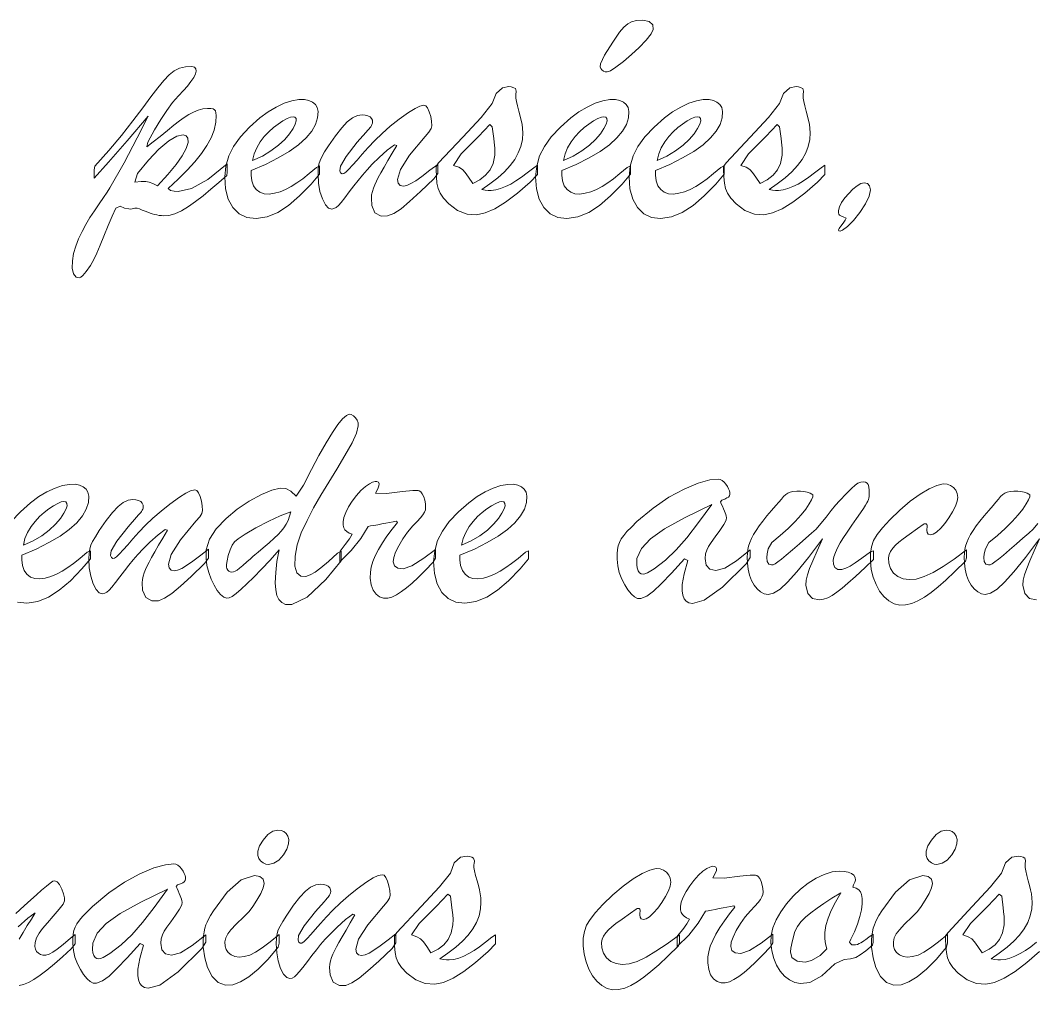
# Model space of a CAD drawing. Header units: inches. Extents: x 3 to 112, y 4 to 120.
# Drawn here: x 71.92 to 91.36, y 64.07 to 82.65 of the extents above; entities that cross this region are included whole.
import ezdxf

# ---------------------------------------------------------------- set-up
doc = ezdxf.new("R2010")
doc.units = ezdxf.units.IN
doc.header["$MEASUREMENT"] = 0
doc.layers.add('Calque 1', color=7, linetype='Continuous')

msp = doc.modelspace()

# ---------------------------------------------------------------- linework, layer by layer
at = {"layer": 'Calque 1', "lineweight": 0}
for points in [[(83.168, 81.659), (83.132, 81.664), (83.099, 81.677), (83.069, 81.7), (83.046, 81.726), (83.035, 81.754), (83.041, 81.815), (83.117, 81.979), (83.275, 82.233), (83.407, 82.421), (83.491, 82.519), (83.564, 82.583), (83.638, 82.621), (83.732, 82.644), (83.849, 82.65), (83.973, 82.625), (84.041, 82.561), (84.051, 82.474), (84.009, 82.387), (83.917, 82.27), (83.781, 82.129), (83.634, 81.992), (83.481, 81.862), (83.335, 81.75), (83.23, 81.682)], [(73.334, 79.625), (73.334, 79.681), (73.334, 79.783), (73.347, 79.85), (73.617, 80.152), (73.861, 80.442), (74.078, 80.719), (74.267, 80.969), (74.426, 81.181), (74.557, 81.355), (74.671, 81.495), (74.775, 81.603), (74.87, 81.679), (74.972, 81.73), (75.09, 81.758), (75.207, 81.764), (75.259, 81.751), (75.287, 81.72), (75.292, 81.674), (75.278, 81.62), (75.244, 81.553), (75.191, 81.473), (75.127, 81.388), (75.051, 81.302), (74.955, 81.204), (74.841, 81.072), (74.728, 80.922), (74.616, 80.75), (74.496, 80.549), (74.366, 80.315), (74.347, 80.222), (74.468, 80.318), (74.601, 80.424), (74.74, 80.537), (74.865, 80.637), (74.972, 80.719), (75.064, 80.785), (75.154, 80.841), (75.243, 80.888), (75.332, 80.925), (75.42, 80.949), (75.51, 80.96), (75.574, 80.959), (75.616, 80.951), (75.643, 80.936), (75.66, 80.912), (75.67, 80.876), (75.674, 80.827), (75.667, 80.696), (75.635, 80.545), (75.577, 80.396), (75.495, 80.247), (75.391, 80.095), (75.265, 79.938), (75.117, 79.776), (74.947, 79.605), (74.754, 79.423), (74.8, 79.385), (74.873, 79.372), (74.948, 79.367), (75.2, 79.422), (75.515, 79.599), (75.884, 79.898), (75.884, 79.84), (75.884, 79.735), (75.877, 79.675), (75.724, 79.54), (75.573, 79.41), (75.425, 79.286), (75.281, 79.174), (75.143, 79.078), (75.011, 78.999), (74.885, 78.942), (74.766, 78.91), (74.667, 78.902), (74.625, 78.904), (74.582, 78.909), (74.537, 78.917), (74.493, 78.927), (74.451, 78.939), (74.412, 78.952), (74.367, 78.968), (74.315, 78.988), (74.256, 79.011), (74.203, 79.032), (74.16, 79.047), (74.114, 79.049), (74.066, 79.037), (74.038, 79.031), (73.999, 79.032), (73.92, 79.05), (73.833, 79.087), (73.751, 79.05), (73.68, 78.894), (73.604, 78.713), (73.525, 78.514), (73.454, 78.337), (73.391, 78.188), (73.333, 78.064), (73.265, 77.946), (73.184, 77.831), (73.121, 77.76), (73.082, 77.728), (73.053, 77.714), (72.994, 77.725), (72.941, 77.786), (72.918, 77.899), (72.921, 78.038), (72.943, 78.177), (72.984, 78.319), (73.039, 78.463), (73.104, 78.602), (73.176, 78.736), (73.256, 78.866), (73.341, 78.998), (73.431, 79.13), (73.518, 79.255), (73.586, 79.357), (73.636, 79.435), (73.911, 79.919), (74.164, 80.394), (74.369, 80.813), (73.968, 80.338), (73.612, 79.927)], [(79.891, 79.793), (79.891, 79.813), (79.891, 79.848), (79.939, 79.915), (80.404, 80.408), (80.754, 80.786), (80.965, 81.053), (81.041, 81.247), (81.16, 81.354), (81.286, 81.377), (81.331, 81.371), (81.378, 81.355), (81.41, 81.339), (81.418, 81.316), (81.426, 81.29), (81.424, 81.272), (81.418, 81.241), (81.416, 81.202), (81.417, 81.158), (81.428, 81.094), (81.449, 81.008), (81.477, 80.906), (81.502, 80.813), (81.522, 80.731), (81.537, 80.657), (81.546, 80.577), (81.55, 80.49), (81.543, 80.364), (81.515, 80.233), (81.466, 80.106), (81.396, 79.982), (81.307, 79.863), (81.199, 79.746), (81.07, 79.631), (80.917, 79.514), (80.765, 79.405), (80.833, 79.395), (80.89, 79.389), (80.945, 79.388), (81.032, 79.398), (81.125, 79.422), (81.222, 79.461), (81.321, 79.511), (81.421, 79.571), (81.524, 79.641), (81.636, 79.725), (81.76, 79.823), (81.833, 79.87), (81.833, 79.782), (81.833, 79.695), (81.691, 79.548), (81.447, 79.334), (81.222, 79.164), (81.017, 79.038), (80.831, 78.957), (80.665, 78.921), (80.485, 78.935), (80.303, 79.004), (80.131, 79.131), (80.03, 79.24), (79.966, 79.335), (79.928, 79.427), (79.907, 79.527), (79.895, 79.649)], [(85.398, 79.793), (85.398, 79.813), (85.398, 79.848), (85.446, 79.915), (85.911, 80.408), (86.261, 80.786), (86.472, 81.053), (86.548, 81.247), (86.667, 81.354), (86.793, 81.377), (86.838, 81.371), (86.885, 81.355), (86.917, 81.339), (86.925, 81.316), (86.933, 81.29), (86.931, 81.272), (86.925, 81.241), (86.923, 81.202), (86.924, 81.158), (86.935, 81.094), (86.956, 81.008), (86.984, 80.906), (87.009, 80.813), (87.029, 80.731), (87.044, 80.657), (87.053, 80.577), (87.057, 80.49), (87.05, 80.364), (87.022, 80.233), (86.973, 80.106), (86.903, 79.982), (86.814, 79.863), (86.706, 79.746), (86.577, 79.631), (86.424, 79.514), (86.272, 79.405), (86.34, 79.395), (86.397, 79.389), (86.452, 79.388), (86.539, 79.398), (86.632, 79.422), (86.729, 79.461), (86.828, 79.511), (86.928, 79.571), (87.031, 79.641), (87.143, 79.725), (87.267, 79.823), (87.339, 79.87), (87.339, 79.782), (87.339, 79.695), (87.198, 79.548), (86.954, 79.334), (86.729, 79.164), (86.524, 79.038), (86.338, 78.957), (86.172, 78.921), (85.992, 78.935), (85.81, 79.004), (85.638, 79.131), (85.537, 79.24), (85.473, 79.335), (85.435, 79.427), (85.414, 79.527), (85.402, 79.649)], [(76.344, 79.769), (76.344, 79.748), (76.344, 79.711), (76.344, 79.682), (76.356, 79.571), (76.389, 79.478), (76.443, 79.405), (76.512, 79.353), (76.594, 79.324), (76.689, 79.319), (76.793, 79.333), (76.899, 79.362), (77.007, 79.408), (77.115, 79.465), (77.223, 79.533), (77.333, 79.612), (77.457, 79.71), (77.597, 79.825), (77.658, 79.857), (77.658, 79.771), (77.658, 79.699), (77.497, 79.508), (77.275, 79.281), (77.063, 79.099), (76.857, 78.965), (76.65, 78.882), (76.44, 78.851), (76.264, 78.87), (76.116, 78.939), (75.995, 79.058), (75.906, 79.219), (75.854, 79.416), (75.84, 79.646), (75.861, 79.855), (75.917, 80.05), (76.008, 80.232), (76.14, 80.414), (76.317, 80.602), (76.514, 80.778), (76.671, 80.894), (76.827, 80.987), (76.981, 81.058), (77.126, 81.105), (77.259, 81.128), (77.369, 81.129), (77.452, 81.114), (77.522, 81.083), (77.576, 81.037), (77.611, 80.976), (77.627, 80.899), (77.62, 80.782), (77.58, 80.652), (77.506, 80.522), (77.398, 80.393), (77.255, 80.265), (77.076, 80.137), (76.864, 80.011), (76.62, 79.888)], [(82.301, 79.769), (82.301, 79.748), (82.301, 79.711), (82.301, 79.682), (82.313, 79.571), (82.346, 79.478), (82.4, 79.405), (82.469, 79.353), (82.551, 79.324), (82.646, 79.319), (82.75, 79.333), (82.856, 79.362), (82.964, 79.408), (83.072, 79.465), (83.18, 79.533), (83.29, 79.612), (83.414, 79.71), (83.554, 79.825), (83.615, 79.857), (83.615, 79.771), (83.615, 79.699), (83.454, 79.508), (83.232, 79.281), (83.02, 79.099), (82.814, 78.965), (82.607, 78.882), (82.397, 78.851), (82.221, 78.87), (82.073, 78.939), (81.953, 79.058), (81.864, 79.219), (81.812, 79.416), (81.797, 79.646), (81.818, 79.855), (81.874, 80.05), (81.965, 80.232), (82.097, 80.414), (82.274, 80.602), (82.471, 80.778), (82.628, 80.894), (82.784, 80.987), (82.938, 81.058), (83.083, 81.105), (83.217, 81.128), (83.326, 81.129), (83.409, 81.114), (83.479, 81.083), (83.533, 81.037), (83.569, 80.976), (83.584, 80.899), (83.577, 80.782), (83.537, 80.652), (83.463, 80.522), (83.355, 80.393), (83.212, 80.265), (83.033, 80.137), (82.821, 80.011), (82.577, 79.888)], [(84.095, 79.769), (84.095, 79.748), (84.095, 79.711), (84.095, 79.682), (84.108, 79.571), (84.141, 79.478), (84.195, 79.405), (84.264, 79.353), (84.346, 79.324), (84.441, 79.319), (84.544, 79.333), (84.65, 79.362), (84.759, 79.408), (84.867, 79.465), (84.975, 79.533), (85.085, 79.612), (85.209, 79.71), (85.349, 79.825), (85.41, 79.857), (85.41, 79.771), (85.41, 79.699), (85.249, 79.508), (85.027, 79.281), (84.815, 79.099), (84.609, 78.965), (84.401, 78.882), (84.191, 78.851), (84.015, 78.87), (83.868, 78.939), (83.747, 79.058), (83.658, 79.219), (83.606, 79.416), (83.591, 79.646), (83.612, 79.855), (83.668, 80.05), (83.759, 80.232), (83.892, 80.414), (84.068, 80.602), (84.266, 80.778), (84.422, 80.894), (84.578, 80.987), (84.733, 81.058), (84.878, 81.105), (85.011, 81.128), (85.121, 81.129), (85.204, 81.114), (85.273, 81.083), (85.328, 81.037), (85.363, 80.976), (85.379, 80.899), (85.372, 80.782), (85.331, 80.652), (85.258, 80.522), (85.15, 80.393), (85.006, 80.265), (84.828, 80.137), (84.615, 80.011), (84.371, 79.888)], [(79.681, 80.42), (79.383, 80.062), (79.207, 79.786), (79.153, 79.596), (79.166, 79.525), (79.204, 79.484), (79.264, 79.472), (79.33, 79.485), (79.409, 79.518), (79.5, 79.573), (79.618, 79.657), (79.773, 79.774), (79.921, 79.886), (79.921, 79.813), (79.921, 79.714), (79.846, 79.609), (79.592, 79.365), (79.383, 79.175), (79.219, 79.038), (79.08, 78.947), (78.96, 78.898), (78.837, 78.895), (78.719, 78.959), (78.658, 79.099), (78.649, 79.241), (78.655, 79.306), (78.669, 79.369), (78.689, 79.433), (78.714, 79.498), (78.745, 79.564), (78.781, 79.635), (78.83, 79.724), (78.892, 79.833), (78.965, 79.96), (79.047, 80.1), (79.136, 80.251), (79.093, 80.264), (78.955, 80.16), (78.796, 80.017), (78.666, 79.89), (78.566, 79.784), (78.478, 79.682), (78.397, 79.581), (78.313, 79.473), (78.225, 79.358), (78.139, 79.245), (78.07, 79.158), (78.017, 79.099), (77.975, 79.062), (77.933, 79.039), (77.891, 79.031), (77.829, 79.049), (77.769, 79.114), (77.712, 79.225), (77.665, 79.368), (77.637, 79.526), (77.628, 79.7), (77.632, 79.804), (77.645, 79.891), (77.667, 79.961), (77.702, 80.034), (77.753, 80.125), (77.829, 80.244), (77.961, 80.437), (78.081, 80.59), (78.187, 80.704), (78.287, 80.782), (78.385, 80.827), (78.473, 80.837), (78.532, 80.832), (78.582, 80.819), (78.624, 80.798), (78.653, 80.769), (78.669, 80.732), (78.672, 80.696), (78.669, 80.675), (78.661, 80.653), (78.65, 80.631), (78.637, 80.61), (78.623, 80.59), (78.606, 80.57), (78.581, 80.541), (78.544, 80.5), (78.379, 80.315), (78.164, 80.041), (78.057, 79.853), (78.047, 79.765), (78.061, 79.726), (78.087, 79.708), (78.119, 79.71), (78.16, 79.739), (78.217, 79.794), (78.289, 79.874), (78.375, 79.971), (78.475, 80.085), (78.588, 80.212), (78.715, 80.344), (78.857, 80.48), (79.012, 80.617), (79.181, 80.751), (79.364, 80.882), (79.486, 80.961), (79.578, 81.003), (79.657, 81.02), (79.696, 81.009), (79.728, 80.969), (79.76, 80.897), (79.787, 80.808), (79.804, 80.717), (79.81, 80.626), (79.797, 80.572), (79.753, 80.504)], [(76.374, 79.964), (76.56, 80.047), (76.725, 80.144), (76.87, 80.253), (76.99, 80.364), (77.083, 80.471), (77.15, 80.573), (77.192, 80.656), (77.21, 80.72), (77.206, 80.765), (77.185, 80.792), (77.148, 80.801), (77.1, 80.792), (77.034, 80.765), (76.95, 80.719), (76.861, 80.661), (76.771, 80.591), (76.682, 80.51), (76.598, 80.419), (76.521, 80.318), (76.454, 80.207), (76.405, 80.089)], [(82.331, 79.964), (82.517, 80.047), (82.682, 80.144), (82.827, 80.253), (82.947, 80.364), (83.04, 80.471), (83.107, 80.573), (83.149, 80.656), (83.167, 80.72), (83.163, 80.765), (83.142, 80.792), (83.105, 80.801), (83.057, 80.792), (82.991, 80.765), (82.907, 80.719), (82.818, 80.661), (82.729, 80.591), (82.639, 80.51), (82.555, 80.419), (82.478, 80.318), (82.411, 80.207), (82.362, 80.089)], [(84.125, 79.964), (84.311, 80.047), (84.477, 80.144), (84.622, 80.253), (84.741, 80.364), (84.835, 80.471), (84.901, 80.573), (84.944, 80.656), (84.962, 80.72), (84.958, 80.765), (84.937, 80.792), (84.9, 80.801), (84.851, 80.792), (84.785, 80.765), (84.702, 80.719), (84.613, 80.661), (84.523, 80.591), (84.434, 80.51), (84.35, 80.419), (84.273, 80.318), (84.206, 80.207), (84.156, 80.089)], [(81.01, 80.252), (80.994, 80.384), (80.966, 80.61), (80.919, 80.649), (80.7, 80.419), (80.369, 80.087), (80.223, 79.868), (80.323, 79.832), (80.394, 79.79), (80.447, 79.733), (80.513, 79.644), (80.593, 79.523), (80.729, 79.592), (80.84, 79.678), (80.926, 79.78), (80.984, 79.907), (81.013, 80.062), (81.016, 80.161), (81.016, 80.181), (81.015, 80.2), (81.014, 80.217), (81.012, 80.235)], [(86.517, 80.252), (86.501, 80.384), (86.473, 80.61), (86.426, 80.649), (86.207, 80.419), (85.875, 80.087), (85.73, 79.868), (85.83, 79.832), (85.901, 79.79), (85.954, 79.733), (86.02, 79.644), (86.1, 79.523), (86.236, 79.592), (86.347, 79.678), (86.433, 79.78), (86.491, 79.907), (86.52, 80.062), (86.523, 80.161), (86.523, 80.181), (86.522, 80.2), (86.521, 80.217), (86.519, 80.235)], [(74.552, 79.478), (74.75, 79.695), (74.908, 79.887), (75.024, 80.054), (75.1, 80.194), (75.137, 80.306), (75.135, 80.387), (75.103, 80.436), (75.041, 80.456), (74.922, 80.431), (74.767, 80.34), (74.579, 80.182), (74.376, 79.969), (74.168, 79.71), (74.114, 79.548), (74.241, 79.557), (74.327, 79.558), (74.388, 79.549), (74.462, 79.522)], [(87.751, 78.857), (87.691, 78.88), (87.649, 78.898), (87.623, 78.913), (87.607, 78.932), (87.599, 78.961), (87.599, 79.005), (87.619, 79.073), (87.662, 79.155), (87.726, 79.246), (87.799, 79.332), (87.879, 79.41), (87.961, 79.476), (88.032, 79.518), (88.093, 79.534), (88.157, 79.523), (88.199, 79.478), (88.213, 79.4), (88.19, 79.279), (88.122, 79.134), (88.01, 78.964), (87.888, 78.811), (87.774, 78.697), (87.681, 78.629), (87.631, 78.607), (87.607, 78.612), (87.604, 78.633), (87.608, 78.647), (87.616, 78.661), (87.629, 78.677), (87.649, 78.702), (87.675, 78.737), (87.704, 78.778), (87.73, 78.818)], [(76.881, 72.496), (76.707, 72.301), (76.546, 72.127), (76.398, 71.975), (76.266, 71.845), (76.152, 71.741), (76.056, 71.661), (75.979, 71.606), (75.922, 71.575), (75.878, 71.569), (75.822, 71.59), (75.761, 71.641), (75.695, 71.72), (75.634, 71.819), (75.579, 71.935), (75.532, 72.065), (75.499, 72.199), (75.482, 72.335), (75.486, 72.5), (75.548, 72.7), (75.676, 72.901), (75.864, 73.1), (76.075, 73.278), (76.305, 73.433), (76.542, 73.56), (76.742, 73.643), (76.9, 73.681), (77.011, 73.674), (77.109, 73.624), (77.207, 73.529), (77.347, 73.736), (77.499, 74.035), (77.645, 74.308), (77.783, 74.55), (77.904, 74.748), (78.01, 74.9), (78.099, 75.009), (78.17, 75.074), (78.221, 75.097), (78.265, 75.09), (78.306, 75.068), (78.345, 75.031), (78.376, 74.985), (78.394, 74.935), (78.399, 74.875), (78.366, 74.737), (78.281, 74.546), (78.142, 74.304), (77.987, 74.047), (77.834, 73.795), (77.682, 73.548), (77.542, 73.304), (77.416, 73.062), (77.306, 72.823), (77.228, 72.594), (77.187, 72.378), (77.184, 72.185), (77.221, 72.058), (77.299, 71.994), (77.391, 71.989), (77.475, 72.016), (77.572, 72.071), (77.684, 72.155), (77.826, 72.275), (78, 72.433), (78.072, 72.475), (78.072, 72.373), (78.072, 72.289), (77.778, 71.928), (77.418, 71.591), (77.128, 71.45), (77.003, 71.453), (76.931, 71.485), (76.877, 71.543), (76.84, 71.625), (76.817, 71.732), (76.809, 71.864), (76.816, 72.061), (76.84, 72.273)], [(78.042, 72.27), (78.042, 72.323), (78.042, 72.418), (78.049, 72.473), (78.149, 72.597), (78.231, 72.707), (78.28, 72.795), (78.223, 72.82), (78.177, 72.848), (78.144, 72.88), (78.121, 72.92), (78.108, 72.971), (78.106, 73.036), (78.121, 73.119), (78.158, 73.216), (78.214, 73.325), (78.283, 73.433), (78.362, 73.537), (78.45, 73.634), (78.535, 73.712), (78.614, 73.766), (78.669, 73.792), (78.697, 73.801), (78.725, 73.806), (78.757, 73.805), (78.784, 73.792), (78.797, 73.766), (78.795, 73.727), (78.773, 73.667), (78.729, 73.583), (78.941, 73.578), (79.245, 73.619), (79.443, 73.638), (79.512, 73.638), (79.545, 73.635), (79.568, 73.629), (79.597, 73.609), (79.626, 73.57), (79.652, 73.515), (79.672, 73.448), (79.685, 73.38), (79.69, 73.313), (79.685, 73.266), (79.668, 73.219), (79.638, 73.171), (79.592, 73.114), (79.529, 73.042), (79.446, 72.955), (79.344, 72.836), (79.253, 72.709), (79.174, 72.575), (79.114, 72.451), (79.079, 72.349), (79.069, 72.268), (79.093, 72.191), (79.157, 72.147), (79.262, 72.136), (79.428, 72.192), (79.655, 72.335), (79.879, 72.505), (79.879, 72.433), (79.879, 72.337), (79.833, 72.259), (79.679, 72.101), (79.546, 71.969), (79.431, 71.862), (79.326, 71.772), (79.226, 71.696), (79.131, 71.635), (79.043, 71.593), (78.963, 71.571), (78.884, 71.571), (78.807, 71.596), (78.74, 71.649), (78.685, 71.727), (78.647, 71.83), (78.629, 71.957), (78.63, 72.07), (78.646, 72.167), (78.678, 72.272), (78.725, 72.385), (78.786, 72.505), (78.861, 72.631), (78.949, 72.763), (79.045, 72.894), (79.148, 73.025), (79.129, 73.047), (79.066, 73.035), (78.997, 73.022), (78.925, 73.008), (78.85, 72.994), (78.772, 72.98), (78.697, 72.967), (78.635, 72.956), (78.585, 72.946), (78.446, 72.715), (78.264, 72.485)], [(80.347, 72.393), (80.347, 72.373), (80.347, 72.336), (80.347, 72.306), (80.36, 72.195), (80.393, 72.103), (80.446, 72.029), (80.515, 71.977), (80.597, 71.949), (80.693, 71.944), (80.796, 71.957), (80.902, 71.987), (81.01, 72.032), (81.119, 72.089), (81.226, 72.157), (81.336, 72.237), (81.46, 72.334), (81.601, 72.45), (81.661, 72.481), (81.661, 72.396), (81.661, 72.324), (81.5, 72.133), (81.278, 71.905), (81.066, 71.724), (80.861, 71.589), (80.653, 71.506), (80.443, 71.475), (80.267, 71.495), (80.12, 71.564), (79.999, 71.682), (79.91, 71.843), (79.858, 72.041), (79.843, 72.271), (79.864, 72.48), (79.92, 72.675), (80.011, 72.857), (80.143, 73.038), (80.32, 73.227), (80.517, 73.402), (80.674, 73.518), (80.83, 73.612), (80.984, 73.682), (81.129, 73.729), (81.263, 73.753), (81.372, 73.754), (81.456, 73.739), (81.525, 73.708), (81.58, 73.662), (81.615, 73.601), (81.631, 73.524), (81.623, 73.407), (81.583, 73.277), (81.509, 73.147), (81.401, 73.018), (81.258, 72.89), (81.08, 72.762), (80.867, 72.636), (80.623, 72.513)], [(83.738, 73.039), (84.047, 73.297), (84.349, 73.505), (84.644, 73.664), (84.911, 73.774), (85.133, 73.838), (85.293, 73.855), (85.335, 73.847), (85.374, 73.827), (85.412, 73.795), (85.445, 73.756), (85.473, 73.714), (85.495, 73.668), (85.511, 73.627), (85.519, 73.595), (85.52, 73.566), (85.512, 73.535), (85.494, 73.51), (85.465, 73.492), (85.423, 73.472), (85.366, 73.45), (85.339, 73.421), (85.356, 73.382), (85.376, 73.336), (85.398, 73.287), (85.417, 73.242), (85.432, 73.205), (85.444, 73.173), (85.451, 73.144), (85.455, 73.118), (85.446, 73.068), (85.405, 72.984), (85.33, 72.87), (85.237, 72.744), (85.164, 72.641), (85.111, 72.562), (85.076, 72.494), (85.055, 72.418), (85.047, 72.331), (85.067, 72.206), (85.135, 72.128), (85.251, 72.102), (85.422, 72.148), (85.648, 72.286), (85.908, 72.495), (85.908, 72.44), (85.908, 72.35), (85.835, 72.232), (85.381, 71.783), (85.028, 71.53), (84.805, 71.47), (84.736, 71.482), (84.683, 71.513), (84.646, 71.561), (84.621, 71.627), (84.608, 71.71), (84.608, 71.833), (84.642, 72.038), (84.716, 72.292), (84.653, 72.323), (84.403, 72.052), (84.205, 71.846), (84.055, 71.704), (83.927, 71.611), (83.816, 71.567), (83.747, 71.567), (83.694, 71.595), (83.633, 71.65), (83.567, 71.73), (83.505, 71.825), (83.449, 71.937), (83.401, 72.061), (83.37, 72.189), (83.357, 72.32), (83.359, 72.421), (83.367, 72.503), (83.382, 72.575), (83.404, 72.64), (83.439, 72.706), (83.485, 72.773), (83.548, 72.847), (83.632, 72.935)], [(87.294, 72.706), (87.024, 72.354), (86.801, 72.078), (86.626, 71.879), (86.483, 71.745), (86.359, 71.666), (86.255, 71.643), (86.18, 71.656), (86.11, 71.691), (86.043, 71.747), (85.985, 71.82), (85.936, 71.909), (85.897, 72.013), (85.87, 72.125), (85.855, 72.242), (85.851, 72.355), (85.855, 72.432), (85.864, 72.504), (85.878, 72.57), (85.9, 72.639), (85.932, 72.712), (85.973, 72.789), (86.023, 72.871), (86.083, 72.957), (86.152, 73.048), (86.231, 73.147), (86.321, 73.254), (86.404, 73.349), (86.459, 73.413), (86.507, 73.47), (86.55, 73.519), (86.591, 73.558), (86.631, 73.585), (86.673, 73.603), (86.729, 73.615), (86.802, 73.62), (86.876, 73.62), (86.939, 73.614), (87, 73.602), (87.056, 73.585), (87.093, 73.567), (87.11, 73.55), (87.107, 73.516), (87.084, 73.456), (87.041, 73.377), (86.976, 73.279), (86.887, 73.167), (86.773, 73.041), (86.637, 72.905), (86.487, 72.77), (86.322, 72.637), (86.257, 72.52), (86.235, 72.424), (86.226, 72.348), (86.234, 72.275), (86.264, 72.226), (86.316, 72.208), (86.35, 72.213), (86.39, 72.232), (86.44, 72.265), (86.508, 72.318), (86.602, 72.396), (86.723, 72.501), (86.854, 72.615), (86.975, 72.721), (87.087, 72.817), (87.171, 72.897), (87.263, 73.001), (87.364, 73.127), (87.461, 73.252), (87.545, 73.354), (87.623, 73.44), (87.754, 73.576), (87.853, 73.675), (87.92, 73.737), (87.974, 73.774), (88.027, 73.796), (88.077, 73.801), (88.119, 73.794), (88.15, 73.776), (88.17, 73.748), (88.183, 73.703), (88.19, 73.635), (88.192, 73.561), (88.19, 73.523), (88.185, 73.49), (88.177, 73.462), (88.164, 73.432), (88.145, 73.396), (88.12, 73.354), (88.079, 73.291), (88.021, 73.206), (87.946, 73.097), (87.86, 72.973), (87.765, 72.835), (87.683, 72.716), (87.631, 72.63), (87.584, 72.539), (87.542, 72.445), (87.514, 72.364), (87.5, 72.3), (87.503, 72.224), (87.532, 72.156), (87.59, 72.123), (87.664, 72.124), (87.741, 72.145), (87.826, 72.185), (87.924, 72.247), (88.052, 72.339), (88.214, 72.462), (88.273, 72.48), (88.273, 72.386), (88.273, 72.311), (88.111, 72.158), (87.925, 71.988), (87.781, 71.859), (87.669, 71.763), (87.568, 71.685), (87.478, 71.623), (87.395, 71.577), (87.316, 71.549), (87.239, 71.538), (87.103, 71.564), (87.011, 71.658), (86.977, 71.82), (86.983, 71.916), (87.008, 72.019), (87.049, 72.14), (87.11, 72.289), (87.191, 72.478)], [(90.052, 72.496), (90.052, 72.441), (90.052, 72.342), (90.037, 72.279), (89.833, 72.083), (89.657, 71.919), (89.509, 71.788), (89.375, 71.681), (89.247, 71.592), (89.125, 71.522), (89.006, 71.472), (88.889, 71.445), (88.775, 71.44), (88.667, 71.464), (88.566, 71.519), (88.471, 71.603), (88.389, 71.708), (88.321, 71.832), (88.267, 71.974), (88.23, 72.124), (88.212, 72.28), (88.212, 72.429), (88.233, 72.558), (88.275, 72.676), (88.341, 72.789), (88.445, 72.921), (88.588, 73.075), (88.78, 73.26), (88.978, 73.428), (89.165, 73.565), (89.338, 73.668), (89.486, 73.734), (89.607, 73.761), (89.685, 73.757), (89.749, 73.734), (89.805, 73.694), (89.85, 73.64), (89.877, 73.576), (89.887, 73.503), (89.877, 73.429), (89.844, 73.336), (89.788, 73.225), (89.718, 73.109), (89.642, 73.005), (89.56, 72.911), (89.483, 72.839), (89.418, 72.798), (89.364, 72.787), (89.322, 72.799), (89.299, 72.832), (89.294, 72.874), (89.295, 72.89), (89.297, 72.905), (89.298, 72.92), (89.299, 72.934), (89.299, 72.948), (89.299, 72.966), (89.294, 72.984), (89.283, 72.995), (89.266, 72.999), (89.246, 72.995), (89.224, 72.984), (89.115, 72.908), (88.954, 72.793), (88.838, 72.708), (88.759, 72.647), (88.695, 72.588), (88.642, 72.529), (88.6, 72.469), (88.573, 72.407), (88.562, 72.343), (88.568, 72.242), (88.6, 72.14), (88.659, 72.053), (88.741, 71.985), (88.84, 71.942), (88.954, 71.926), (89.089, 71.938), (89.243, 71.984), (89.414, 72.064), (89.605, 72.177), (89.818, 72.32)], [(75.287, 73.045), (74.99, 72.687), (74.814, 72.411), (74.759, 72.221), (74.772, 72.15), (74.81, 72.108), (74.87, 72.096), (74.937, 72.109), (75.015, 72.143), (75.106, 72.198), (75.225, 72.282), (75.379, 72.398), (75.527, 72.51), (75.527, 72.437), (75.527, 72.339), (75.453, 72.233), (75.198, 71.989), (74.99, 71.799), (74.825, 71.662), (74.686, 71.571), (74.567, 71.523), (74.443, 71.519), (74.325, 71.584), (74.264, 71.723), (74.255, 71.866), (74.262, 71.93), (74.275, 71.994), (74.295, 72.057), (74.321, 72.122), (74.351, 72.189), (74.388, 72.26), (74.437, 72.348), (74.498, 72.457), (74.572, 72.585), (74.653, 72.724), (74.742, 72.875), (74.7, 72.889), (74.561, 72.785), (74.402, 72.642), (74.273, 72.514), (74.172, 72.409), (74.084, 72.307), (74.003, 72.206), (73.919, 72.098), (73.831, 71.982), (73.746, 71.87), (73.677, 71.783), (73.624, 71.724), (73.582, 71.687), (73.54, 71.664), (73.497, 71.655), (73.436, 71.674), (73.375, 71.738), (73.318, 71.849), (73.272, 71.992), (73.244, 72.151), (73.235, 72.324), (73.239, 72.428), (73.252, 72.515), (73.273, 72.586), (73.308, 72.659), (73.36, 72.75), (73.435, 72.869), (73.568, 73.061), (73.687, 73.215), (73.794, 73.329), (73.894, 73.407), (73.991, 73.451), (74.079, 73.462), (74.138, 73.456), (74.189, 73.443), (74.23, 73.423), (74.26, 73.394), (74.276, 73.357), (74.279, 73.32), (74.275, 73.299), (74.268, 73.278), (74.256, 73.256), (74.243, 73.234), (74.229, 73.215), (74.213, 73.195), (74.187, 73.166), (74.15, 73.125), (73.986, 72.939), (73.77, 72.666), (73.664, 72.477), (73.653, 72.389), (73.667, 72.351), (73.694, 72.332), (73.725, 72.335), (73.767, 72.364), (73.823, 72.419), (73.895, 72.499), (73.981, 72.596), (74.081, 72.71), (74.194, 72.837), (74.322, 72.969), (74.463, 73.104), (74.618, 73.242), (74.787, 73.376), (74.971, 73.507), (75.092, 73.585), (75.184, 73.628), (75.264, 73.645), (75.303, 73.634), (75.335, 73.593), (75.366, 73.522), (75.394, 73.432), (75.41, 73.342), (75.416, 73.251), (75.403, 73.196), (75.36, 73.128)], [(71.98, 72.589), (72.166, 72.672), (72.332, 72.768), (72.476, 72.878), (72.596, 72.989), (72.689, 73.096), (72.756, 73.198), (72.798, 73.281), (72.817, 73.344), (72.813, 73.389), (72.792, 73.417), (72.754, 73.426), (72.706, 73.417), (72.64, 73.389), (72.557, 73.344), (72.468, 73.285), (72.378, 73.216), (72.288, 73.135), (72.204, 73.044), (72.127, 72.943), (72.06, 72.832), (72.011, 72.714)], [(80.377, 72.589), (80.563, 72.672), (80.729, 72.768), (80.873, 72.878), (80.993, 72.989), (81.086, 73.096), (81.153, 73.198), (81.195, 73.281), (81.214, 73.344), (81.21, 73.389), (81.189, 73.417), (81.151, 73.426), (81.103, 73.417), (81.037, 73.389), (80.954, 73.344), (80.865, 73.285), (80.775, 73.216), (80.685, 73.135), (80.601, 73.044), (80.524, 72.943), (80.457, 72.832), (80.408, 72.714)], [(85.176, 73.369), (84.662, 73.12), (84.269, 72.901), (83.998, 72.71), (83.824, 72.523), (83.74, 72.332), (83.734, 72.211), (83.743, 72.15), (83.762, 72.098), (83.788, 72.059), (83.822, 72.036), (83.859, 72.03), (83.892, 72.038), (83.939, 72.057), (84.07, 72.134), (84.289, 72.299), (84.493, 72.495), (84.693, 72.729), (84.92, 73.02)], [(77.103, 73.228), (76.904, 73.151), (76.682, 73.047), (76.438, 72.917), (76.231, 72.797), (76.094, 72.707), (76.026, 72.649), (75.983, 72.586), (75.943, 72.497), (75.908, 72.387), (75.885, 72.29), (75.873, 72.214), (75.874, 72.168), (75.882, 72.137), (75.898, 72.111), (75.92, 72.09), (75.946, 72.077), (75.975, 72.072), (76.006, 72.076), (76.04, 72.089), (76.076, 72.11), (76.124, 72.146), (76.187, 72.198), (76.265, 72.266), (76.333, 72.326), (76.381, 72.368), (76.417, 72.399), (76.48, 72.453), (76.574, 72.533), (76.69, 72.632), (76.789, 72.72), (76.865, 72.792), (76.922, 72.853), (76.972, 72.917), (77.016, 72.987), (77.053, 73.062), (77.082, 73.142)], [(76.68, 66.468), (76.626, 66.475), (76.575, 66.498), (76.525, 66.535), (76.49, 66.583), (76.472, 66.638), (76.474, 66.718), (76.507, 66.822), (76.574, 66.934), (76.665, 67.039), (76.76, 67.103), (76.857, 67.125), (76.918, 67.118), (76.972, 67.095), (77.017, 67.059), (77.049, 67.009), (77.065, 66.945), (77.063, 66.861), (77.03, 66.76), (76.965, 66.652), (76.875, 66.55), (76.78, 66.488)], [(89.488, 66.468), (89.435, 66.475), (89.383, 66.498), (89.334, 66.535), (89.298, 66.583), (89.28, 66.638), (89.282, 66.718), (89.316, 66.822), (89.382, 66.934), (89.474, 67.039), (89.568, 67.103), (89.665, 67.125), (89.727, 67.118), (89.78, 67.095), (89.826, 67.059), (89.858, 67.009), (89.873, 66.945), (89.871, 66.861), (89.839, 66.76), (89.774, 66.652), (89.684, 66.55), (89.588, 66.488)], [(79.09, 65.042), (79.09, 65.062), (79.09, 65.097), (79.137, 65.165), (79.602, 65.658), (79.953, 66.035), (80.164, 66.302), (80.239, 66.497), (80.359, 66.604), (80.485, 66.626), (80.53, 66.62), (80.577, 66.605), (80.609, 66.588), (80.616, 66.565), (80.624, 66.539), (80.623, 66.522), (80.617, 66.49), (80.614, 66.452), (80.616, 66.407), (80.626, 66.344), (80.647, 66.257), (80.676, 66.155), (80.7, 66.062), (80.72, 65.981), (80.736, 65.906), (80.745, 65.826), (80.749, 65.74), (80.742, 65.613), (80.714, 65.482), (80.665, 65.355), (80.595, 65.232), (80.506, 65.112), (80.398, 64.996), (80.269, 64.88), (80.116, 64.763), (79.964, 64.654), (80.032, 64.644), (80.089, 64.638), (80.143, 64.637), (80.231, 64.647), (80.323, 64.672), (80.42, 64.71), (80.519, 64.76), (80.62, 64.82), (80.723, 64.89), (80.835, 64.974), (80.959, 65.072), (81.031, 65.119), (81.031, 65.032), (81.031, 64.944), (80.89, 64.797), (80.646, 64.584), (80.421, 64.414), (80.215, 64.287), (80.03, 64.206), (79.864, 64.171), (79.683, 64.184), (79.502, 64.253), (79.33, 64.38), (79.229, 64.489), (79.165, 64.584), (79.126, 64.677), (79.106, 64.777), (79.094, 64.898)], [(73.307, 65.663), (73.615, 65.921), (73.917, 66.13), (74.213, 66.288), (74.48, 66.399), (74.701, 66.462), (74.861, 66.48), (74.903, 66.472), (74.942, 66.452), (74.98, 66.419), (75.013, 66.381), (75.041, 66.338), (75.064, 66.292), (75.079, 66.252), (75.088, 66.22), (75.089, 66.191), (75.08, 66.16), (75.062, 66.135), (75.034, 66.116), (74.991, 66.097), (74.934, 66.074), (74.908, 66.045), (74.925, 66.006), (74.945, 65.961), (74.966, 65.911), (74.985, 65.867), (75.001, 65.83), (75.012, 65.798), (75.02, 65.769), (75.023, 65.742), (75.014, 65.693), (74.973, 65.608), (74.898, 65.495), (74.806, 65.369), (74.732, 65.266), (74.679, 65.186), (74.644, 65.119), (74.623, 65.042), (74.615, 64.956), (74.636, 64.831), (74.703, 64.753), (74.819, 64.727), (74.99, 64.773), (75.217, 64.91), (75.476, 65.12), (75.476, 65.065), (75.476, 64.975), (75.403, 64.857), (74.95, 64.407), (74.597, 64.154), (74.373, 64.094), (74.304, 64.107), (74.252, 64.138), (74.214, 64.186), (74.189, 64.252), (74.176, 64.335), (74.176, 64.458), (74.211, 64.662), (74.285, 64.917), (74.221, 64.948), (73.971, 64.677), (73.773, 64.471), (73.623, 64.328), (73.495, 64.236), (73.385, 64.191), (73.316, 64.191), (73.262, 64.22), (73.201, 64.275), (73.135, 64.354), (73.073, 64.45), (73.017, 64.562), (72.969, 64.686), (72.939, 64.814), (72.926, 64.945), (72.927, 65.045), (72.935, 65.128), (72.95, 65.199), (72.973, 65.264), (73.007, 65.33), (73.054, 65.397), (73.116, 65.471), (73.201, 65.56)], [(84.552, 65.12), (84.552, 65.066), (84.552, 64.967), (84.536, 64.904), (84.332, 64.707), (84.157, 64.544), (84.008, 64.413), (83.874, 64.306), (83.746, 64.217), (83.624, 64.146), (83.505, 64.097), (83.388, 64.069), (83.274, 64.065), (83.166, 64.089), (83.065, 64.143), (82.97, 64.227), (82.888, 64.333), (82.82, 64.457), (82.766, 64.599), (82.729, 64.749), (82.711, 64.905), (82.711, 65.053), (82.732, 65.182), (82.774, 65.301), (82.84, 65.414), (82.944, 65.546), (83.087, 65.699), (83.279, 65.885), (83.477, 66.053), (83.664, 66.19), (83.837, 66.293), (83.985, 66.358), (84.106, 66.386), (84.184, 66.381), (84.248, 66.359), (84.304, 66.319), (84.349, 66.264), (84.376, 66.201), (84.386, 66.128), (84.376, 66.053), (84.344, 65.961), (84.287, 65.849), (84.217, 65.734), (84.141, 65.629), (84.059, 65.536), (83.982, 65.464), (83.917, 65.422), (83.863, 65.411), (83.821, 65.424), (83.798, 65.456), (83.793, 65.499), (83.794, 65.515), (83.796, 65.53), (83.797, 65.544), (83.798, 65.559), (83.798, 65.573), (83.798, 65.591), (83.793, 65.609), (83.782, 65.62), (83.765, 65.623), (83.745, 65.62), (83.723, 65.609), (83.614, 65.532), (83.453, 65.418), (83.337, 65.332), (83.259, 65.271), (83.194, 65.213), (83.141, 65.153), (83.099, 65.094), (83.072, 65.032), (83.061, 64.968), (83.067, 64.867), (83.099, 64.764), (83.158, 64.678), (83.24, 64.609), (83.339, 64.567), (83.453, 64.55), (83.588, 64.562), (83.742, 64.608), (83.913, 64.688), (84.104, 64.801), (84.317, 64.945)], [(84.509, 64.895), (84.509, 64.947), (84.509, 65.043), (84.516, 65.098), (84.616, 65.221), (84.698, 65.331), (84.748, 65.42), (84.69, 65.445), (84.644, 65.473), (84.611, 65.504), (84.588, 65.545), (84.575, 65.596), (84.573, 65.661), (84.589, 65.744), (84.625, 65.84), (84.682, 65.949), (84.751, 66.058), (84.829, 66.161), (84.917, 66.259), (85.002, 66.336), (85.081, 66.39), (85.137, 66.416), (85.165, 66.426), (85.192, 66.431), (85.224, 66.43), (85.251, 66.417), (85.264, 66.391), (85.263, 66.352), (85.24, 66.292), (85.196, 66.207), (85.408, 66.203), (85.712, 66.244), (85.91, 66.262), (85.98, 66.263), (86.012, 66.26), (86.035, 66.254), (86.064, 66.234), (86.094, 66.195), (86.119, 66.139), (86.139, 66.072), (86.152, 66.005), (86.157, 65.938), (86.152, 65.89), (86.135, 65.844), (86.105, 65.795), (86.06, 65.739), (85.996, 65.667), (85.914, 65.579), (85.812, 65.46), (85.721, 65.334), (85.642, 65.2), (85.581, 65.075), (85.546, 64.974), (85.536, 64.892), (85.56, 64.816), (85.624, 64.772), (85.73, 64.761), (85.895, 64.817), (86.123, 64.959), (86.346, 65.129), (86.346, 65.058), (86.346, 64.962), (86.301, 64.884), (86.147, 64.726), (86.013, 64.594), (85.899, 64.487), (85.793, 64.396), (85.693, 64.32), (85.598, 64.259), (85.511, 64.217), (85.43, 64.196), (85.351, 64.196), (85.274, 64.221), (85.208, 64.273), (85.152, 64.352), (85.114, 64.455), (85.096, 64.582), (85.097, 64.695), (85.114, 64.792), (85.145, 64.897), (85.192, 65.01), (85.253, 65.13), (85.329, 65.256), (85.417, 65.387), (85.512, 65.519), (85.615, 65.65), (85.596, 65.672), (85.533, 65.659), (85.465, 65.646), (85.392, 65.633), (85.317, 65.619), (85.239, 65.605), (85.165, 65.592), (85.102, 65.58), (85.052, 65.571), (84.914, 65.34), (84.731, 65.109)], [(88.264, 65.132), (88.264, 65.077), (88.264, 64.978), (88.252, 64.92), (88.127, 64.813), (88.02, 64.735), (87.931, 64.684), (87.832, 64.654), (87.708, 64.642), (87.531, 64.564), (87.28, 64.329), (87.051, 64.204), (86.874, 64.182), (86.764, 64.205), (86.662, 64.253), (86.567, 64.327), (86.485, 64.421), (86.415, 64.534), (86.36, 64.665), (86.323, 64.808), (86.306, 64.961), (86.31, 65.106), (86.343, 65.249), (86.406, 65.402), (86.497, 65.56), (86.606, 65.712), (86.732, 65.857), (86.873, 65.99), (87.02, 66.106), (87.175, 66.203), (87.33, 66.277), (87.478, 66.323), (87.619, 66.339), (87.711, 66.334), (87.787, 66.319), (87.849, 66.294), (87.894, 66.259), (87.92, 66.217), (87.928, 66.168), (87.917, 66.124), (87.891, 66.076), (87.875, 66.032), (87.941, 66.01), (87.991, 65.981), (88.023, 65.943), (88.044, 65.888), (88.055, 65.811), (88.056, 65.713), (88.041, 65.599), (88.011, 65.466), (87.966, 65.319), (87.908, 65.175), (87.838, 65.037), (87.81, 64.974), (87.835, 64.949), (87.857, 64.927), (87.864, 64.925), (87.886, 64.925), (87.903, 64.925), (87.929, 64.927), (87.964, 64.934), (87.998, 64.948), (88.031, 64.965), (88.062, 64.984), (88.09, 65.003), (88.126, 65.029), (88.184, 65.072)], [(76.884, 65.126), (76.884, 65.066), (76.884, 64.957), (76.861, 64.878), (76.666, 64.646), (76.479, 64.457), (76.302, 64.313), (76.141, 64.214), (75.997, 64.161), (75.856, 64.154), (75.711, 64.206), (75.596, 64.319), (75.511, 64.489), (75.455, 64.679), (75.428, 64.88), (75.426, 65.018), (75.432, 65.096), (75.444, 65.172), (75.461, 65.244), (75.48, 65.307), (75.501, 65.361), (75.528, 65.415), (75.569, 65.487), (75.623, 65.577), (75.885, 65.934), (76.156, 66.172), (76.41, 66.252), (76.514, 66.235), (76.575, 66.184), (76.593, 66.103), (76.575, 66.021), (76.529, 65.912), (76.456, 65.78), (76.378, 65.659), (76.307, 65.566), (76.205, 65.463), (76.06, 65.319), (75.959, 65.212), (75.899, 65.137), (75.862, 65.062), (75.844, 64.981), (75.845, 64.903), (75.866, 64.837), (75.906, 64.78), (75.963, 64.734), (76.033, 64.704), (76.114, 64.691), (76.212, 64.699), (76.318, 64.73), (76.431, 64.787), (76.558, 64.87), (76.709, 64.983)], [(78.88, 65.669), (78.582, 65.311), (78.406, 65.036), (78.351, 64.845), (78.365, 64.774), (78.402, 64.733), (78.463, 64.721), (78.529, 64.734), (78.607, 64.768), (78.698, 64.823), (78.817, 64.906), (78.972, 65.023), (79.12, 65.135), (79.12, 65.062), (79.12, 64.963), (79.045, 64.858), (78.791, 64.614), (78.582, 64.424), (78.417, 64.287), (78.278, 64.196), (78.159, 64.147), (78.036, 64.144), (77.918, 64.209), (77.857, 64.348), (77.848, 64.49), (77.854, 64.555), (77.867, 64.619), (77.887, 64.682), (77.913, 64.747), (77.943, 64.813), (77.98, 64.884), (78.029, 64.973), (78.091, 65.082), (78.164, 65.209), (78.245, 65.349), (78.335, 65.5), (78.292, 65.513), (78.153, 65.41), (77.994, 65.267), (77.865, 65.139), (77.765, 65.033), (77.676, 64.932), (77.596, 64.831), (77.511, 64.723), (77.423, 64.607), (77.338, 64.494), (77.269, 64.408), (77.216, 64.348), (77.174, 64.311), (77.132, 64.289), (77.089, 64.28), (77.028, 64.298), (76.968, 64.363), (76.911, 64.474), (76.864, 64.617), (76.836, 64.775), (76.827, 64.949), (76.831, 65.053), (76.844, 65.14), (76.866, 65.211), (76.9, 65.284), (76.952, 65.375), (77.028, 65.494), (77.16, 65.686), (77.28, 65.839), (77.386, 65.953), (77.486, 66.032), (77.583, 66.076), (77.672, 66.086), (77.731, 66.081), (77.781, 66.068), (77.823, 66.047), (77.852, 66.019), (77.868, 65.982), (77.871, 65.945), (77.868, 65.924), (77.86, 65.902), (77.849, 65.88), (77.835, 65.859), (77.821, 65.839), (77.805, 65.82), (77.779, 65.791), (77.742, 65.75), (77.578, 65.564), (77.362, 65.29), (77.256, 65.102), (77.246, 65.014), (77.259, 64.975), (77.286, 64.957), (77.318, 64.96), (77.359, 64.988), (77.416, 65.044), (77.488, 65.123), (77.574, 65.221), (77.673, 65.334), (77.787, 65.462), (77.914, 65.593), (78.055, 65.729), (78.21, 65.866), (78.38, 66.001), (78.563, 66.131), (78.685, 66.21), (78.777, 66.252), (78.856, 66.269), (78.895, 66.259), (78.927, 66.218), (78.959, 66.147), (78.986, 66.057), (79.003, 65.967), (79.009, 65.875), (78.995, 65.821), (78.952, 65.753)], [(89.692, 65.126), (89.692, 65.066), (89.692, 64.957), (89.67, 64.878), (89.474, 64.646), (89.288, 64.457), (89.111, 64.313), (88.949, 64.214), (88.806, 64.161), (88.665, 64.154), (88.52, 64.206), (88.405, 64.319), (88.32, 64.489), (88.264, 64.679), (88.237, 64.88), (88.235, 65.018), (88.241, 65.096), (88.253, 65.172), (88.269, 65.244), (88.289, 65.307), (88.31, 65.361), (88.337, 65.415), (88.377, 65.487), (88.431, 65.577), (88.693, 65.934), (88.964, 66.172), (89.218, 66.252), (89.323, 66.235), (89.384, 66.184), (89.401, 66.103), (89.384, 66.021), (89.338, 65.912), (89.265, 65.78), (89.187, 65.659), (89.115, 65.566), (89.013, 65.463), (88.869, 65.319), (88.768, 65.212), (88.708, 65.137), (88.671, 65.062), (88.653, 64.981), (88.654, 64.903), (88.674, 64.837), (88.714, 64.78), (88.772, 64.734), (88.841, 64.704), (88.922, 64.691), (89.02, 64.699), (89.126, 64.73), (89.24, 64.787), (89.367, 64.87), (89.517, 64.983)], [(74.744, 65.993), (74.23, 65.745), (73.838, 65.526), (73.566, 65.335), (73.392, 65.148), (73.309, 64.957), (73.302, 64.835), (73.312, 64.774), (73.33, 64.723), (73.357, 64.684), (73.39, 64.661), (73.427, 64.655), (73.46, 64.662), (73.508, 64.681), (73.639, 64.759), (73.857, 64.924), (74.061, 65.12), (74.262, 65.354), (74.489, 65.644)], [(87.646, 65.921), (87.476, 65.817), (87.324, 65.72), (87.191, 65.63), (87.074, 65.542), (86.971, 65.453), (86.882, 65.364), (86.813, 65.274), (86.766, 65.183), (86.723, 65.01), (86.691, 64.861), (86.679, 64.793), (86.708, 64.684), (86.807, 64.612), (86.966, 64.592), (87.086, 64.628), (87.252, 64.72), (87.376, 64.848), (87.35, 64.947), (87.338, 65.043), (87.34, 65.16), (87.361, 65.298), (87.403, 65.438), (87.464, 65.584), (87.545, 65.745)], [(80.209, 65.501), (80.193, 65.633), (80.165, 65.859), (80.118, 65.898), (79.898, 65.668), (79.567, 65.337), (79.421, 65.117), (79.522, 65.082), (79.593, 65.039), (79.646, 64.982), (79.712, 64.893), (79.792, 64.772), (79.928, 64.841), (80.039, 64.927), (80.124, 65.029), (80.182, 65.156), (80.211, 65.311), (80.215, 65.41), (80.215, 65.43), (80.214, 65.449), (80.213, 65.466), (80.211, 65.484)], [(90.773, 65.501), (90.756, 65.633), (90.729, 65.859), (90.681, 65.898), (90.462, 65.668), (90.131, 65.337), (89.985, 65.117), (90.086, 65.082), (90.157, 65.039), (90.21, 64.982), (90.275, 64.893), (90.356, 64.772), (90.491, 64.841), (90.602, 64.927), (90.688, 65.029), (90.746, 65.156), (90.775, 65.311), (90.779, 65.41), (90.778, 65.43), (90.777, 65.449), (90.776, 65.466), (90.775, 65.484)]]:
    msp.add_lwpolyline(points, close=True, dxfattribs=at)
for points in [[(71.746, 73.038), (71.923, 73.227), (72.12, 73.402), (72.277, 73.518), (72.433, 73.612), (72.587, 73.682), (72.732, 73.729), (72.866, 73.753), (72.975, 73.754), (73.059, 73.739), (73.128, 73.708), (73.183, 73.662), (73.218, 73.601), (73.234, 73.524), (73.226, 73.407), (73.186, 73.277), (73.112, 73.147), (73.004, 73.018), (72.861, 72.89), (72.683, 72.762), (72.47, 72.636), (72.226, 72.513), (71.95, 72.393), (71.95, 72.373), (71.95, 72.336), (71.95, 72.306), (71.963, 72.195), (71.996, 72.103), (72.049, 72.029), (72.118, 71.977), (72.2, 71.949), (72.296, 71.944), (72.399, 71.957), (72.505, 71.987), (72.613, 72.032), (72.722, 72.089), (72.83, 72.157), (72.939, 72.237), (73.063, 72.334), (73.204, 72.45), (73.265, 72.481), (73.265, 72.396), (73.265, 72.324), (73.103, 72.133), (72.881, 71.905), (72.669, 71.724), (72.464, 71.589), (72.256, 71.506), (72.046, 71.475), (71.87, 71.495)], [(91.398, 71.538), (91.262, 71.564), (91.17, 71.658), (91.136, 71.82), (91.143, 71.916), (91.167, 72.019), (91.209, 72.14), (91.269, 72.289), (91.351, 72.478), (91.454, 72.706), (91.183, 72.354), (90.96, 72.078), (90.785, 71.879), (90.642, 71.745), (90.518, 71.666), (90.415, 71.643), (90.34, 71.656), (90.269, 71.691), (90.203, 71.747), (90.144, 71.82), (90.095, 71.909), (90.057, 72.013), (90.029, 72.125), (90.014, 72.242), (90.011, 72.355), (90.014, 72.432), (90.023, 72.504), (90.037, 72.57), (90.06, 72.639), (90.092, 72.712), (90.133, 72.789), (90.183, 72.871), (90.242, 72.957), (90.311, 73.048), (90.391, 73.147), (90.48, 73.254), (90.563, 73.349), (90.618, 73.413), (90.666, 73.47), (90.709, 73.519), (90.75, 73.558), (90.79, 73.585), (90.832, 73.603), (90.889, 73.615), (90.962, 73.62), (91.036, 73.62), (91.099, 73.614), (91.16, 73.602), (91.215, 73.585), (91.252, 73.567), (91.27, 73.55), (91.267, 73.516), (91.244, 73.456), (91.2, 73.377), (91.136, 73.279), (91.047, 73.167), (90.933, 73.041), (90.797, 72.905), (90.646, 72.77), (90.482, 72.637), (90.417, 72.52), (90.395, 72.424), (90.386, 72.348), (90.393, 72.275), (90.423, 72.226), (90.476, 72.208), (90.51, 72.213), (90.549, 72.232), (90.6, 72.265), (90.667, 72.318), (90.761, 72.396), (90.882, 72.501), (91.013, 72.615), (91.135, 72.721), (91.247, 72.817), (91.33, 72.897), (91.423, 73.001)], [(91.454, 64.797), (91.21, 64.584), (90.985, 64.414), (90.779, 64.287), (90.593, 64.206), (90.427, 64.171), (90.247, 64.184), (90.065, 64.253), (89.894, 64.38), (89.792, 64.489), (89.729, 64.584), (89.69, 64.677), (89.67, 64.777), (89.657, 64.898), (89.653, 65.042), (89.653, 65.062), (89.653, 65.097), (89.701, 65.165), (90.166, 65.658), (90.517, 66.035), (90.728, 66.302), (90.803, 66.497), (90.922, 66.604), (91.049, 66.626), (91.094, 66.62), (91.141, 66.605), (91.173, 66.588), (91.18, 66.565), (91.188, 66.539), (91.186, 66.522), (91.181, 66.49), (91.178, 66.452), (91.179, 66.407), (91.19, 66.344), (91.211, 66.257), (91.239, 66.155), (91.264, 66.062), (91.284, 65.981), (91.299, 65.906), (91.309, 65.826), (91.313, 65.74), (91.306, 65.613), (91.278, 65.482), (91.228, 65.355), (91.159, 65.232), (91.07, 65.112), (90.962, 64.996), (90.832, 64.88), (90.68, 64.763), (90.527, 64.654), (90.595, 64.644), (90.653, 64.638), (90.707, 64.637), (90.795, 64.647), (90.887, 64.672), (90.984, 64.71), (91.083, 64.76), (91.184, 64.82), (91.286, 64.89), (91.399, 64.974)], [(71.839, 65.528), (71.994, 65.671), (72.121, 65.787), (72.23, 65.887), (72.33, 65.975), (72.421, 66.052), (72.495, 66.11), (72.548, 66.143), (72.584, 66.152), (72.629, 66.133), (72.674, 66.08), (72.716, 65.994), (72.749, 65.904), (72.768, 65.828), (72.771, 65.769), (72.741, 65.706), (72.667, 65.607), (72.552, 65.475), (72.44, 65.347), (72.349, 65.238), (72.28, 65.148), (72.233, 65.061), (72.207, 64.971), (72.203, 64.891), (72.213, 64.842), (72.235, 64.8), (72.269, 64.766), (72.309, 64.742), (72.354, 64.729), (72.408, 64.728), (72.473, 64.746), (72.547, 64.785), (72.63, 64.844), (72.74, 64.934), (72.883, 65.056), (72.976, 65.125), (72.976, 65.036), (72.976, 64.943), (72.894, 64.848), (72.729, 64.697), (72.574, 64.561), (72.431, 64.442), (72.3, 64.342), (72.182, 64.263), (72.076, 64.204), (71.982, 64.165), (71.9, 64.147)], [(71.9, 65.033), (71.974, 65.159), (72.056, 65.293), (72.133, 65.42), (72.205, 65.539), (72.064, 65.435), (71.878, 65.272)]]:
    msp.add_lwpolyline(points, dxfattribs=at)

doc.saveas('drawing.dxf')
